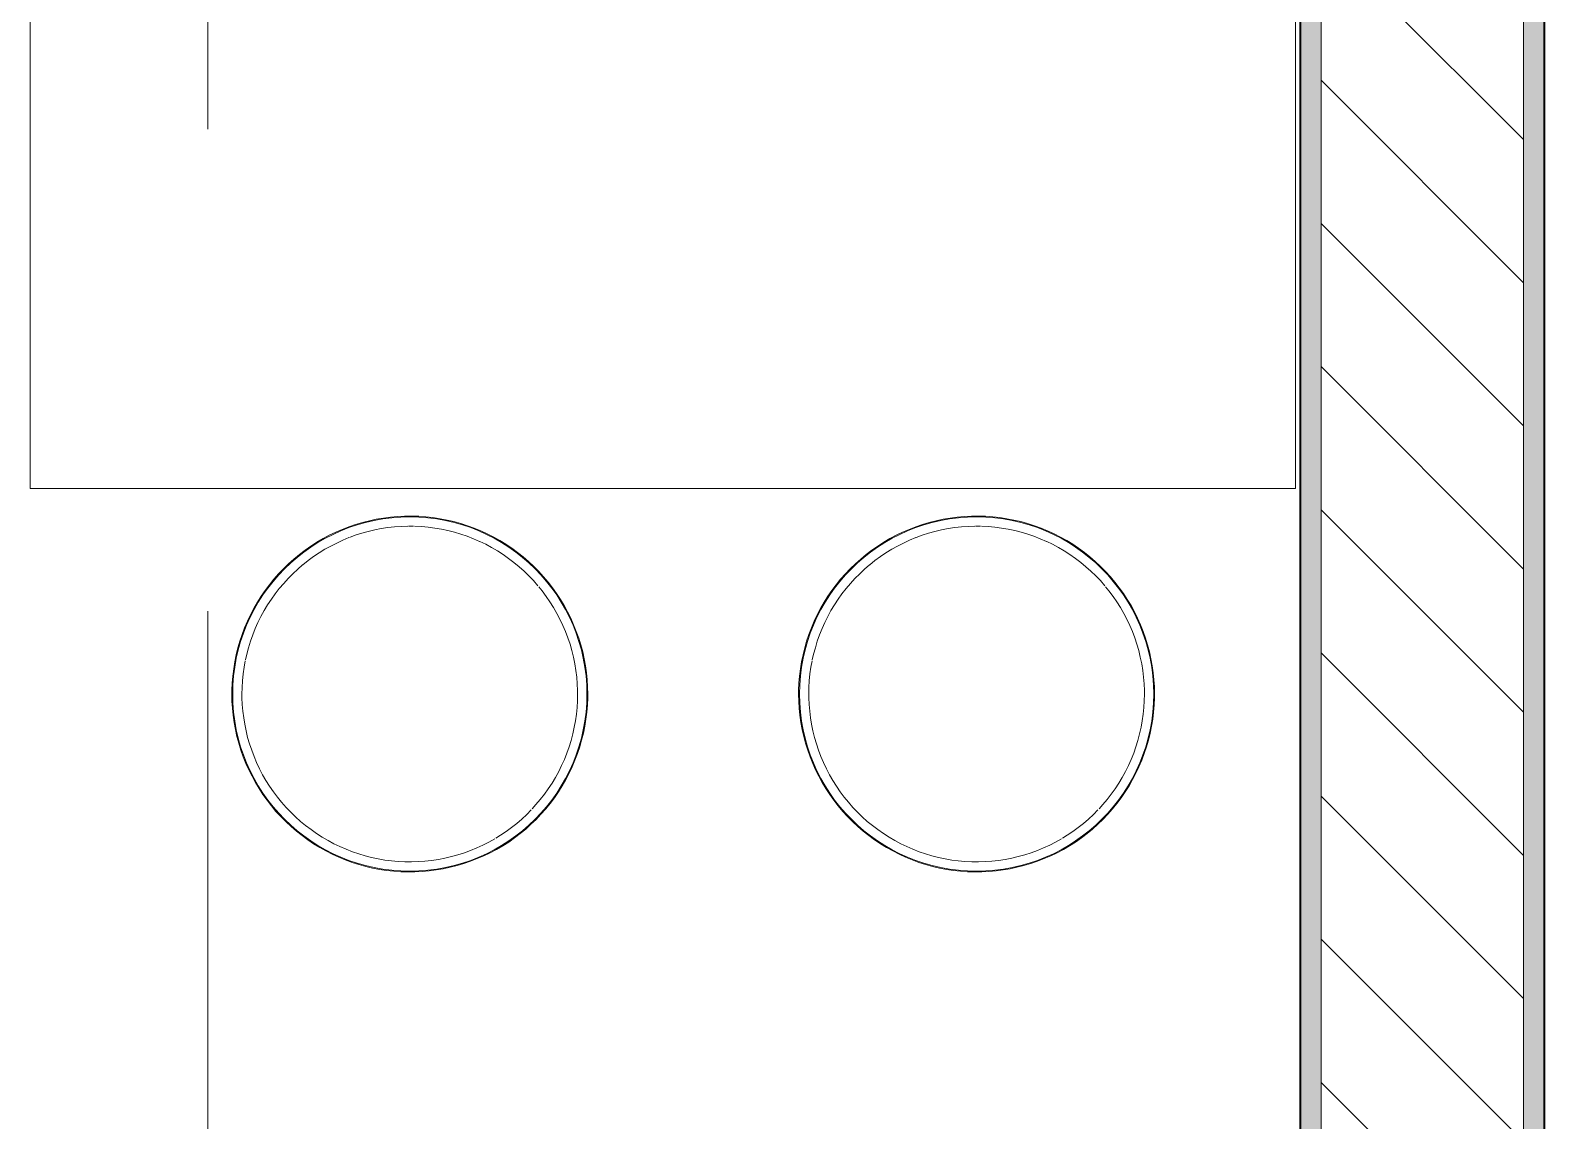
# Model space of a CAD drawing. Header units: millimetres. Extents: x -2911 to 185427, y -8553 to 29000.
# Drawn here: x 29435 to 30931, y 3900 to 4978 of the extents above; entities that cross this region are included whole.
import ezdxf

# ---------------------------------------------------------------- set-up
doc = ezdxf.new("R2010")
doc.units = ezdxf.units.MM
doc.linetypes.add('Осевая', pattern=[3175, 635, -476.25, 1587.5, -476.25])
for name, color, linetype, lineweight in [('A-WALL', 7, 'Continuous', 9), ('I-WALL', 7, 'Continuous', 9), ('Оси-2', 7, 'Осевая', 9)]:
    doc.layers.add(name, color=color, linetype=linetype, lineweight=lineweight)
for name, color, linetype, lineweight, true_color in [('A-WALL-1', 7, 'Continuous', 9, 0x3c3c3c), ('A-WALL-FNSH-1', 7, 'Continuous', 9, 0x3c3c3c), ('I-FURN-1', 7, 'Continuous', 9, 0xf0f0f0)]:
    doc.layers.add(name, color=color, linetype=linetype, lineweight=lineweight, true_color=true_color)
pattern_1 = [(0, (0, 0), (121.92, 30.48), [10.058, -81.382, 10.058, -81.382, -487.68]), (0, (0, 0), (121.92, 30.48), [-182.88, 10.058, -172.822, 10.058, -81.382, -213.36]), (0, (0, 0), (121.92, 30.48), [-457.2, 10.058, -50.902, 10.058, -142.342]), (120, (45.72, 15.24), (-87.356454, 90.345817), [10.058, -81.382, 10.058, -81.382, -487.68]), (120, (45.72, 15.24), (-87.356454, 90.345817), [-182.88, 10.058, -172.822, 10.058, -81.382, -213.36]), (120, (45.72, 15.24), (-87.356454, 90.345817), [-457.2, 10.058, -50.902, 10.058, -142.342]), (240, (60.96, 76.2), (-34.563546, -120.825817), [10.058, -81.382, 10.058, -81.382, -487.68]), (240, (60.96, 76.2), (-34.563546, -120.825817), [-182.88, 10.058, -172.822, 10.058, -81.382, -213.36]), (240, (60.96, 76.2), (-34.563546, -120.825817), [-457.2, 10.058, -50.902, 10.058, -142.342])]

# ---------------------------------------------------------------- blocks, each defined once
blk = doc.blocks.new('Стол базовый прямоугольный - 1_247-26230898-План размещения напольных электротехнических лючков и розеток 2 этажа в осях 1-12')
at = {"layer": 'I-FURN-1'}
for p, q in [((-625, 375), (625, 375)), ((-625, -375), (-625, 375)), ((625, 375), (625, -375)), ((625, -375), (-625, -375))]:
    blk.add_line(p, q, dxfattribs=at)
blk = doc.blocks.new('Stool _3_ - Aluminium Stool-V120-План размещения напольных электротехнических лючков и розеток 2 этажа в осях 1-12')
at = {"layer": 'I-FURN-1'}
for p, q in [((-1.2, 165.8), (3.8, 165.7)), ((-162.3, 33.7), (-161, 39.4))]:
    blk.add_line(p, q, dxfattribs=at)
at = {"layer": 'I-FURN-1', "flags": 128}
for points in [[(175.8, 0), (175.7, 7), (175.2, 14), (174.5, 21), (173.6, 28), (172.3, 34.9), (170.8, 41.8), (169, 48.6), (166.9, 55.3), (164.5, 61.9), (161.9, 68.5), (159.1, 74.9), (155.9, 81.2), (152.6, 87.4), (148.9, 93.4), (145.1, 99.3), (141, 105), (136.7, 110.5), (132.2, 115.9), (127.4, 121.1), (122.5, 126.1), (117.3, 130.9), (112, 135.5), (106.5, 139.9), (100.8, 144), (95, 147.9), (89, 151.6), (82.9, 155), (76.6, 158.2), (70.2, 161.2), (63.7, 163.9), (57.1, 166.3), (50.4, 168.4), (43.6, 170.3), (36.8, 171.9), (29.9, 173.2), (22.9, 174.3), (15.9, 175.1), (8.9, 175.6), (1.9, 175.8), (-5.1, 175.7), (-12.2, 175.4), (-19.2, 174.8), (-26.1, 173.8), (-33.1, 172.7), (-39.9, 171.2), (-46.8, 169.5), (-53.5, 167.5), (-60.1, 165.2), (-66.7, 162.6), (-73.2, 159.9), (-79.5, 156.8), (-85.7, 153.5), (-91.8, 149.9), (-97.7, 146.2), (-103.5, 142.1), (-109.1, 137.9), (-114.5, 133.4), (-119.7, 128.7), (-124.8, 123.8), (-129.6, 118.7), (-134.3, 113.5), (-138.7, 108), (-142.9, 102.4), (-146.9, 96.6), (-150.6, 90.6), (-154.1, 84.5), (-157.4, 78.3), (-160.4, 71.9), (-163.2, 65.5), (-165.6, 58.9), (-167.9, 52.2), (-169.8, 45.5), (-171.5, 38.6), (-172.9, 31.7), (-174, 24.8), (-174.9, 17.8), (-175.5, 10.8), (-175.8, 3.8), (-175.8, 0)], [(-59.6, 154.7), (-53.9, 156.8), (-47.5, 158.8), (-41.1, 160.6), (-34.7, 162.1), (-28.2, 163.4), (-21.6, 164.4), (-15, 165.1), (-8.4, 165.6), (-1.8, 165.8)], [(4.8, 165.7), (11.5, 165.4), (18.1, 164.8), (24.6, 164), (31.2, 162.8), (37.7, 161.5), (44.1, 159.8), (50.5, 157.9), (56.7, 155.8), (62.9, 153.4), (69, 150.8)], [(-105.6, 127.8), (-100.4, 131.9), (-95.1, 135.8), (-89.6, 139.5), (-83.9, 143), (-78.1, 146.2), (-72.2, 149.2), (-66.2, 152), (-60.1, 154.5)], [(69.3, 150.6), (75, 147.9), (80.8, 144.8), (86.5, 141.4), (92.1, 137.8), (97.6, 134), (102.9, 130), (108, 125.8), (112.9, 121.4), (117.7, 116.8), (122.3, 112), (126.6, 107)], [(-140.5, 88.1), (-136.8, 93.6), (-133, 99), (-128.9, 104.3), (-124.6, 109.3), (-120.2, 114.2), (-115.5, 118.9), (-110.7, 123.5), (-105.9, 127.5)], [(127.5, 106), (130.8, 101.9), (134.8, 96.5), (138.5, 91.1), (142.1, 85.5), (145.4, 79.7), (148.4, 73.8), (151.3, 67.8), (153.9, 61.7), (156.2, 55.5), (158.3, 49.2), (160.2, 42.9), (161.7, 36.4), (163.1, 29.9), (164.1, 23.4), (164.9, 16.8), (165.5, 10.2), (165.8, 3.6), (165.8, 0)], [(-152.7, 64.6), (-150, 70.6), (-147.1, 76.6), (-143.9, 82.4), (-140.5, 88.1)], [(-157.4, 52.2), (-155.2, 58.4), (-152.7, 64.6)], [(-161, 39.4), (-159.3, 45.8), (-157.4, 52.2)], [(-165.8, 0), (-165.7, 6.6), (-165.3, 13.2), (-164.6, 19.8), (-163.7, 26.4), (-162.5, 32.9)], [(-175.8, 0), (-175.7, -7), (-175.2, -14), (-174.5, -21), (-173.6, -28), (-172.3, -34.9), (-170.8, -41.8), (-169, -48.6), (-166.9, -55.3), (-164.5, -61.9), (-161.9, -68.5), (-159.1, -74.9), (-155.9, -81.2), (-152.6, -87.4), (-148.9, -93.4), (-145.1, -99.3), (-141, -105), (-136.7, -110.5), (-132.2, -115.9), (-127.4, -121.1), (-122.5, -126.1), (-117.3, -130.9), (-112, -135.5), (-106.5, -139.9), (-100.8, -144), (-95, -147.9), (-89, -151.6), (-82.9, -155), (-76.6, -158.2), (-70.2, -161.2), (-63.7, -163.9), (-57.1, -166.3), (-50.4, -168.4), (-43.6, -170.3), (-36.8, -171.9), (-29.9, -173.2), (-22.9, -174.3), (-15.9, -175.1), (-8.9, -175.6), (-1.9, -175.8), (5.1, -175.7), (12.2, -175.4), (19.2, -174.8), (26.1, -173.8), (33.1, -172.7), (39.9, -171.2), (46.8, -169.5), (53.5, -167.5), (60.1, -165.2), (66.7, -162.6), (73.2, -159.9), (79.5, -156.8), (85.7, -153.5), (91.8, -149.9), (97.7, -146.2), (103.5, -142.1), (109.1, -137.9), (114.5, -133.4), (119.7, -128.7), (124.8, -123.8), (129.6, -118.7), (134.3, -113.5), (138.7, -108), (142.9, -102.4), (146.9, -96.6), (150.6, -90.6), (154.1, -84.5), (157.4, -78.3), (160.4, -71.9), (163.2, -65.5), (165.6, -58.9), (167.9, -52.2), (169.8, -45.5), (171.5, -38.6), (172.9, -31.7), (174, -24.8), (174.9, -17.8), (175.5, -10.8), (175.8, -3.8), (175.8, 0)], [(-102.9, -130), (-108, -125.8), (-112.9, -121.4), (-117.7, -116.8), (-122.3, -112), (-126.6, -107), (-130.8, -101.9), (-134.8, -96.5), (-138.5, -91.1), (-142.1, -85.5), (-145.4, -79.7), (-148.4, -73.8), (-151.3, -67.8), (-153.9, -61.7), (-156.2, -55.5), (-158.3, -49.2), (-160.2, -42.9), (-161.7, -36.4), (-163.1, -29.9), (-164.1, -23.4), (-164.9, -16.8), (-165.5, -10.2), (-165.8, -3.6), (-165.8, 0)], [(165.8, 0), (165.7, -6.6), (165.3, -13.2), (164.6, -19.8), (163.7, -26.4), (162.5, -32.9), (161, -39.4), (159.3, -45.8), (157.4, -52.2), (155.2, -58.4), (152.7, -64.6), (150, -70.6), (147.1, -76.6), (143.9, -82.4), (140.5, -88.1)], [(140.5, -88.1), (136.8, -93.6), (133, -99), (128.9, -104.3), (124.6, -109.3), (121, -113.4)], [(119.9, -114.5), (115.5, -118.9), (110.7, -123.5), (105.6, -127.8), (100.4, -131.9), (95.1, -135.8), (89.6, -139.5), (85, -142.3)], [(-44.1, -159.8), (-50.5, -157.9), (-56.7, -155.8), (-62.9, -153.4), (-69, -150.8), (-75, -147.9), (-80.8, -144.8), (-86.5, -141.4), (-92.1, -137.8), (-97.6, -134), (-102.9, -130)], [(83.9, -143), (78.1, -146.2), (72.2, -149.2), (66.2, -152), (60.1, -154.5), (53.9, -156.8), (47.5, -158.8), (41.1, -160.6), (34.7, -162.1), (28.2, -163.4), (21.6, -164.4), (15, -165.1), (8.4, -165.6), (1.8, -165.8), (-4.8, -165.7), (-11.5, -165.4), (-18.1, -164.8), (-24.6, -164), (-31.2, -162.8), (-37.7, -161.5), (-44.1, -159.8)]]:
    blk.add_lwpolyline(points, dxfattribs=at)
at = {"layer": 'I-FURN-1'}
for start, end in [(360, 180), (0, 180), (180, 0), (180, 360)]:
    blk.add_arc((0, 0), 175, start, end, dxfattribs=at)
blk = doc.blocks.new('Stool _3_ - Aluminium Stool-V121-План размещения напольных электротехнических лючков и розеток 2 этажа в осях 1-12')
at = {"layer": 'I-FURN-1'}
blk.add_line((-1.2, 165.8), (3.8, 165.7), dxfattribs=at)
at = {"layer": 'I-FURN-1', "flags": 128}
for points in [[(175.8, 0), (175.7, 7), (175.2, 14), (174.5, 21), (173.6, 28), (172.3, 34.9), (170.8, 41.8), (169, 48.6), (166.9, 55.3), (164.5, 61.9), (161.9, 68.5), (159.1, 74.9), (155.9, 81.2), (152.6, 87.4), (148.9, 93.4), (145.1, 99.3), (141, 105), (136.7, 110.5), (132.2, 115.9), (127.4, 121.1), (122.5, 126.1), (117.3, 130.9), (112, 135.5), (106.5, 139.9), (100.8, 144), (95, 147.9), (89, 151.6), (82.9, 155), (76.6, 158.2), (70.2, 161.2), (63.7, 163.9), (57.1, 166.3), (50.4, 168.4), (43.6, 170.3), (36.8, 171.9), (29.9, 173.2), (22.9, 174.3), (15.9, 175.1), (8.9, 175.6), (1.9, 175.8), (-5.1, 175.7), (-12.2, 175.4), (-19.2, 174.8), (-26.1, 173.8), (-33.1, 172.7), (-39.9, 171.2), (-46.8, 169.5), (-53.5, 167.5), (-60.1, 165.2), (-66.7, 162.6), (-73.2, 159.9), (-79.5, 156.8), (-85.7, 153.5), (-91.8, 149.9), (-97.7, 146.2), (-103.5, 142.1), (-109.1, 137.9), (-114.5, 133.4), (-119.7, 128.7), (-124.8, 123.8), (-129.6, 118.7), (-134.3, 113.5), (-138.7, 108), (-142.9, 102.4), (-146.9, 96.6), (-150.6, 90.6), (-154.1, 84.5), (-157.4, 78.3), (-160.4, 71.9), (-163.2, 65.5), (-165.6, 58.9), (-167.9, 52.2), (-169.8, 45.5), (-171.5, 38.6), (-172.9, 31.7), (-174, 24.8), (-174.9, 17.8), (-175.5, 10.8), (-175.8, 3.8), (-175.8, 0)], [(-59.6, 154.7), (-53.9, 156.8), (-47.5, 158.8), (-41.1, 160.6), (-34.7, 162.1), (-28.2, 163.4), (-21.6, 164.4), (-15, 165.1), (-8.4, 165.6), (-1.8, 165.8)], [(4.8, 165.7), (11.5, 165.4), (18.1, 164.8), (24.6, 164), (31.2, 162.8), (37.7, 161.5), (44.1, 159.8), (50.5, 157.9), (56.7, 155.8), (62.9, 153.4), (69, 150.8)], [(-105.6, 127.8), (-100.4, 131.9), (-95.1, 135.8), (-89.6, 139.5), (-83.9, 143), (-78.1, 146.2), (-72.2, 149.2), (-66.2, 152), (-60.1, 154.5)], [(69.3, 150.6), (75, 147.9), (80.8, 144.8), (86.5, 141.4), (92.1, 137.8), (97.6, 134), (102.9, 130), (108, 125.8), (112.9, 121.4), (117.7, 116.8), (122.3, 112), (126.6, 107)], [(-155.2, 58.4), (-152.7, 64.6), (-150, 70.6), (-147.1, 76.6), (-143.9, 82.4), (-140.5, 88.1), (-136.8, 93.6), (-133, 99), (-128.9, 104.3), (-124.6, 109.3), (-120.2, 114.2), (-115.5, 118.9), (-110.7, 123.5), (-105.9, 127.5)], [(127.5, 106), (130.8, 101.9), (134.8, 96.5), (138.5, 91.1), (142.1, 85.5), (145.4, 79.7), (148.4, 73.8), (151.3, 67.8), (153.9, 61.7), (156.2, 55.5), (158.3, 49.2), (160.2, 42.9), (161.7, 36.4), (163.1, 29.9), (164.1, 23.4), (164.9, 16.8), (165.5, 10.2), (165.8, 3.6), (165.8, 0)], [(-162.3, 33.7), (-161, 39.4), (-159.3, 45.8), (-157.4, 52.2), (-155.2, 58.4)], [(-165.8, 0), (-165.7, 6.6), (-165.3, 13.2), (-164.6, 19.8), (-163.7, 26.4), (-162.5, 32.9)], [(-175.8, 0), (-175.7, -7), (-175.2, -14), (-174.5, -21), (-173.6, -28), (-172.3, -34.9), (-170.8, -41.8), (-169, -48.6), (-166.9, -55.3), (-164.5, -61.9), (-161.9, -68.5), (-159.1, -74.9), (-155.9, -81.2), (-152.6, -87.4), (-148.9, -93.4), (-145.1, -99.3), (-141, -105), (-136.7, -110.5), (-132.2, -115.9), (-127.4, -121.1), (-122.5, -126.1), (-117.3, -130.9), (-112, -135.5), (-106.5, -139.9), (-100.8, -144), (-95, -147.9), (-89, -151.6), (-82.9, -155), (-76.6, -158.2), (-70.2, -161.2), (-63.7, -163.9), (-57.1, -166.3), (-50.4, -168.4), (-43.6, -170.3), (-36.8, -171.9), (-29.9, -173.2), (-22.9, -174.3), (-15.9, -175.1), (-8.9, -175.6), (-1.9, -175.8), (5.1, -175.7), (12.2, -175.4), (19.2, -174.8), (26.1, -173.8), (33.1, -172.7), (39.9, -171.2), (46.8, -169.5), (53.5, -167.5), (60.1, -165.2), (66.7, -162.6), (73.2, -159.9), (79.5, -156.8), (85.7, -153.5), (91.8, -149.9), (97.7, -146.2), (103.5, -142.1), (109.1, -137.9), (114.5, -133.4), (119.7, -128.7), (124.8, -123.8), (129.6, -118.7), (134.3, -113.5), (138.7, -108), (142.9, -102.4), (146.9, -96.6), (150.6, -90.6), (154.1, -84.5), (157.4, -78.3), (160.4, -71.9), (163.2, -65.5), (165.6, -58.9), (167.9, -52.2), (169.8, -45.5), (171.5, -38.6), (172.9, -31.7), (174, -24.8), (174.9, -17.8), (175.5, -10.8), (175.8, -3.8), (175.8, 0)], [(-148.4, -73.8), (-151.3, -67.8), (-153.9, -61.7), (-156.2, -55.5), (-158.3, -49.2), (-160.2, -42.9), (-161.7, -36.4), (-163.1, -29.9), (-164.1, -23.4), (-164.9, -16.8), (-165.5, -10.2), (-165.8, -3.6), (-165.8, 0)], [(165.8, 0), (165.7, -6.6), (165.3, -13.2), (164.6, -19.8), (163.7, -26.4), (162.5, -32.9), (161, -39.4), (159.3, -45.8), (157.4, -52.2), (155.2, -58.4), (152.7, -64.6), (150, -70.6), (147.1, -76.6), (143.9, -82.4), (140.5, -88.1), (136.8, -93.6), (133, -99), (128.9, -104.3), (124.6, -109.3), (121, -113.4)], [(-44.1, -159.8), (-50.5, -157.9), (-56.7, -155.8), (-62.9, -153.4), (-69, -150.8), (-75, -147.9), (-80.8, -144.8), (-86.5, -141.4), (-92.1, -137.8), (-97.6, -134), (-102.9, -130), (-108, -125.8), (-112.9, -121.4), (-117.7, -116.8), (-122.3, -112), (-126.6, -107), (-130.8, -101.9), (-134.8, -96.5), (-138.5, -91.1), (-142.1, -85.5), (-145.4, -79.7), (-148.4, -73.8)], [(119.9, -114.5), (115.5, -118.9), (110.7, -123.5), (105.6, -127.8), (100.4, -131.9), (95.1, -135.8), (89.6, -139.5), (85, -142.3)], [(83.9, -143), (78.1, -146.2), (72.2, -149.2), (66.2, -152), (60.1, -154.5), (53.9, -156.8), (47.5, -158.8), (41.1, -160.6), (34.7, -162.1), (28.2, -163.4), (21.6, -164.4), (15, -165.1), (8.4, -165.6), (1.8, -165.8), (-4.8, -165.7), (-11.5, -165.4), (-18.1, -164.8), (-24.6, -164), (-31.2, -162.8), (-37.7, -161.5), (-44.1, -159.8)]]:
    blk.add_lwpolyline(points, dxfattribs=at)
at = {"layer": 'I-FURN-1'}
for start, end in [(360, 180), (0, 180), (180, 0), (180, 360)]:
    blk.add_arc((0, 0), 175, start, end, dxfattribs=at)

msp = doc.modelspace()

# ---------------------------------------------------------------- hatches: boundary and pattern name
at = {"layer": 'I-WALL'}
h = msp.add_hatch(dxfattribs=at)
h.set_pattern_fill('FP_87', color=256, style=0, pattern_type=2)
h.set_pattern_definition(pattern_1)
h.paths.add_polyline_path([(30910, 100), (30930, 100), (30930, 7900), (30910, 7900), (30910, 185.2)])
h = msp.add_hatch(dxfattribs=at)
h.set_pattern_fill('FP_11', color=256, style=0, pattern_type=2)
h.set_pattern_definition([(135, (0, 0), (-70.71068, -70.71068), [])])
h.paths.add_polyline_path([(30910, 100), (30910, 7700), (30710, 7700), (30710, 100)])
h = msp.add_hatch(dxfattribs=at)
h.set_pattern_fill('FP_87', color=256, style=0, pattern_type=2)
h.set_pattern_definition(pattern_1)
h.paths.add_polyline_path([(30690, 100), (30710, 100), (30710, 7100), (30690, 7100), (30690, 140)])

# ---------------------------------------------------------------- linework, layer by layer
at = {"layer": 'A-WALL'}
msp.add_line((30690, 100), (30690, 7080), dxfattribs=at)
at = {"layer": 'A-WALL-1'}
for p, q in [((30910, 7900), (30910, -250)), ((30710, 100), (30710, 7700))]:
    msp.add_line(p, q, dxfattribs=at)
at = {"layer": 'A-WALL-FNSH-1'}
for p, q in [((30689, 7079), (30689, 141)), ((30930, 5678.7), (30930, 140)), ((30931, 141), (30931, 5678.7))]:
    msp.add_line(p, q, dxfattribs=at)
at = {"layer": 'Оси-2'}
msp.add_line((29610, 593.7), (29610, 24898.1), dxfattribs=at)

# ---------------------------------------------------------------- block references
at = {"layer": 'I-FURN-1', "rotation": 180}
msp.add_blockref('Стол базовый прямоугольный - 1_247-26230898-План размещения напольных электротехнических лючков и розеток 2 этажа в осях 1-12', (30059.7, 4900), dxfattribs=at)
at = {"layer": 'I-FURN-1'}
for name, p in [('Stool _3_ - Aluminium Stool-V120-План размещения напольных электротехнических лючков и розеток 2 этажа в осях 1-12', (29809.7, 4322)), ('Stool _3_ - Aluminium Stool-V121-План размещения напольных электротехнических лючков и розеток 2 этажа в осях 1-12', (30369.7, 4322))]:
    msp.add_blockref(name, p, dxfattribs=at)

doc.saveas('drawing.dxf')
